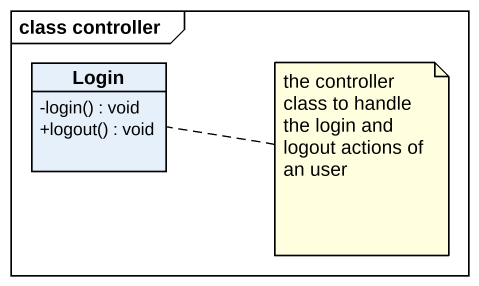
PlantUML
@startuml
mainframe class controller
hide circle
hide empty members
skinparam classAttributeIconSize 0
class Login {
  -login() : void
  +logout() : void
}
note right of Login : the controller class to handle the login and logout actions of an user
@enduml
